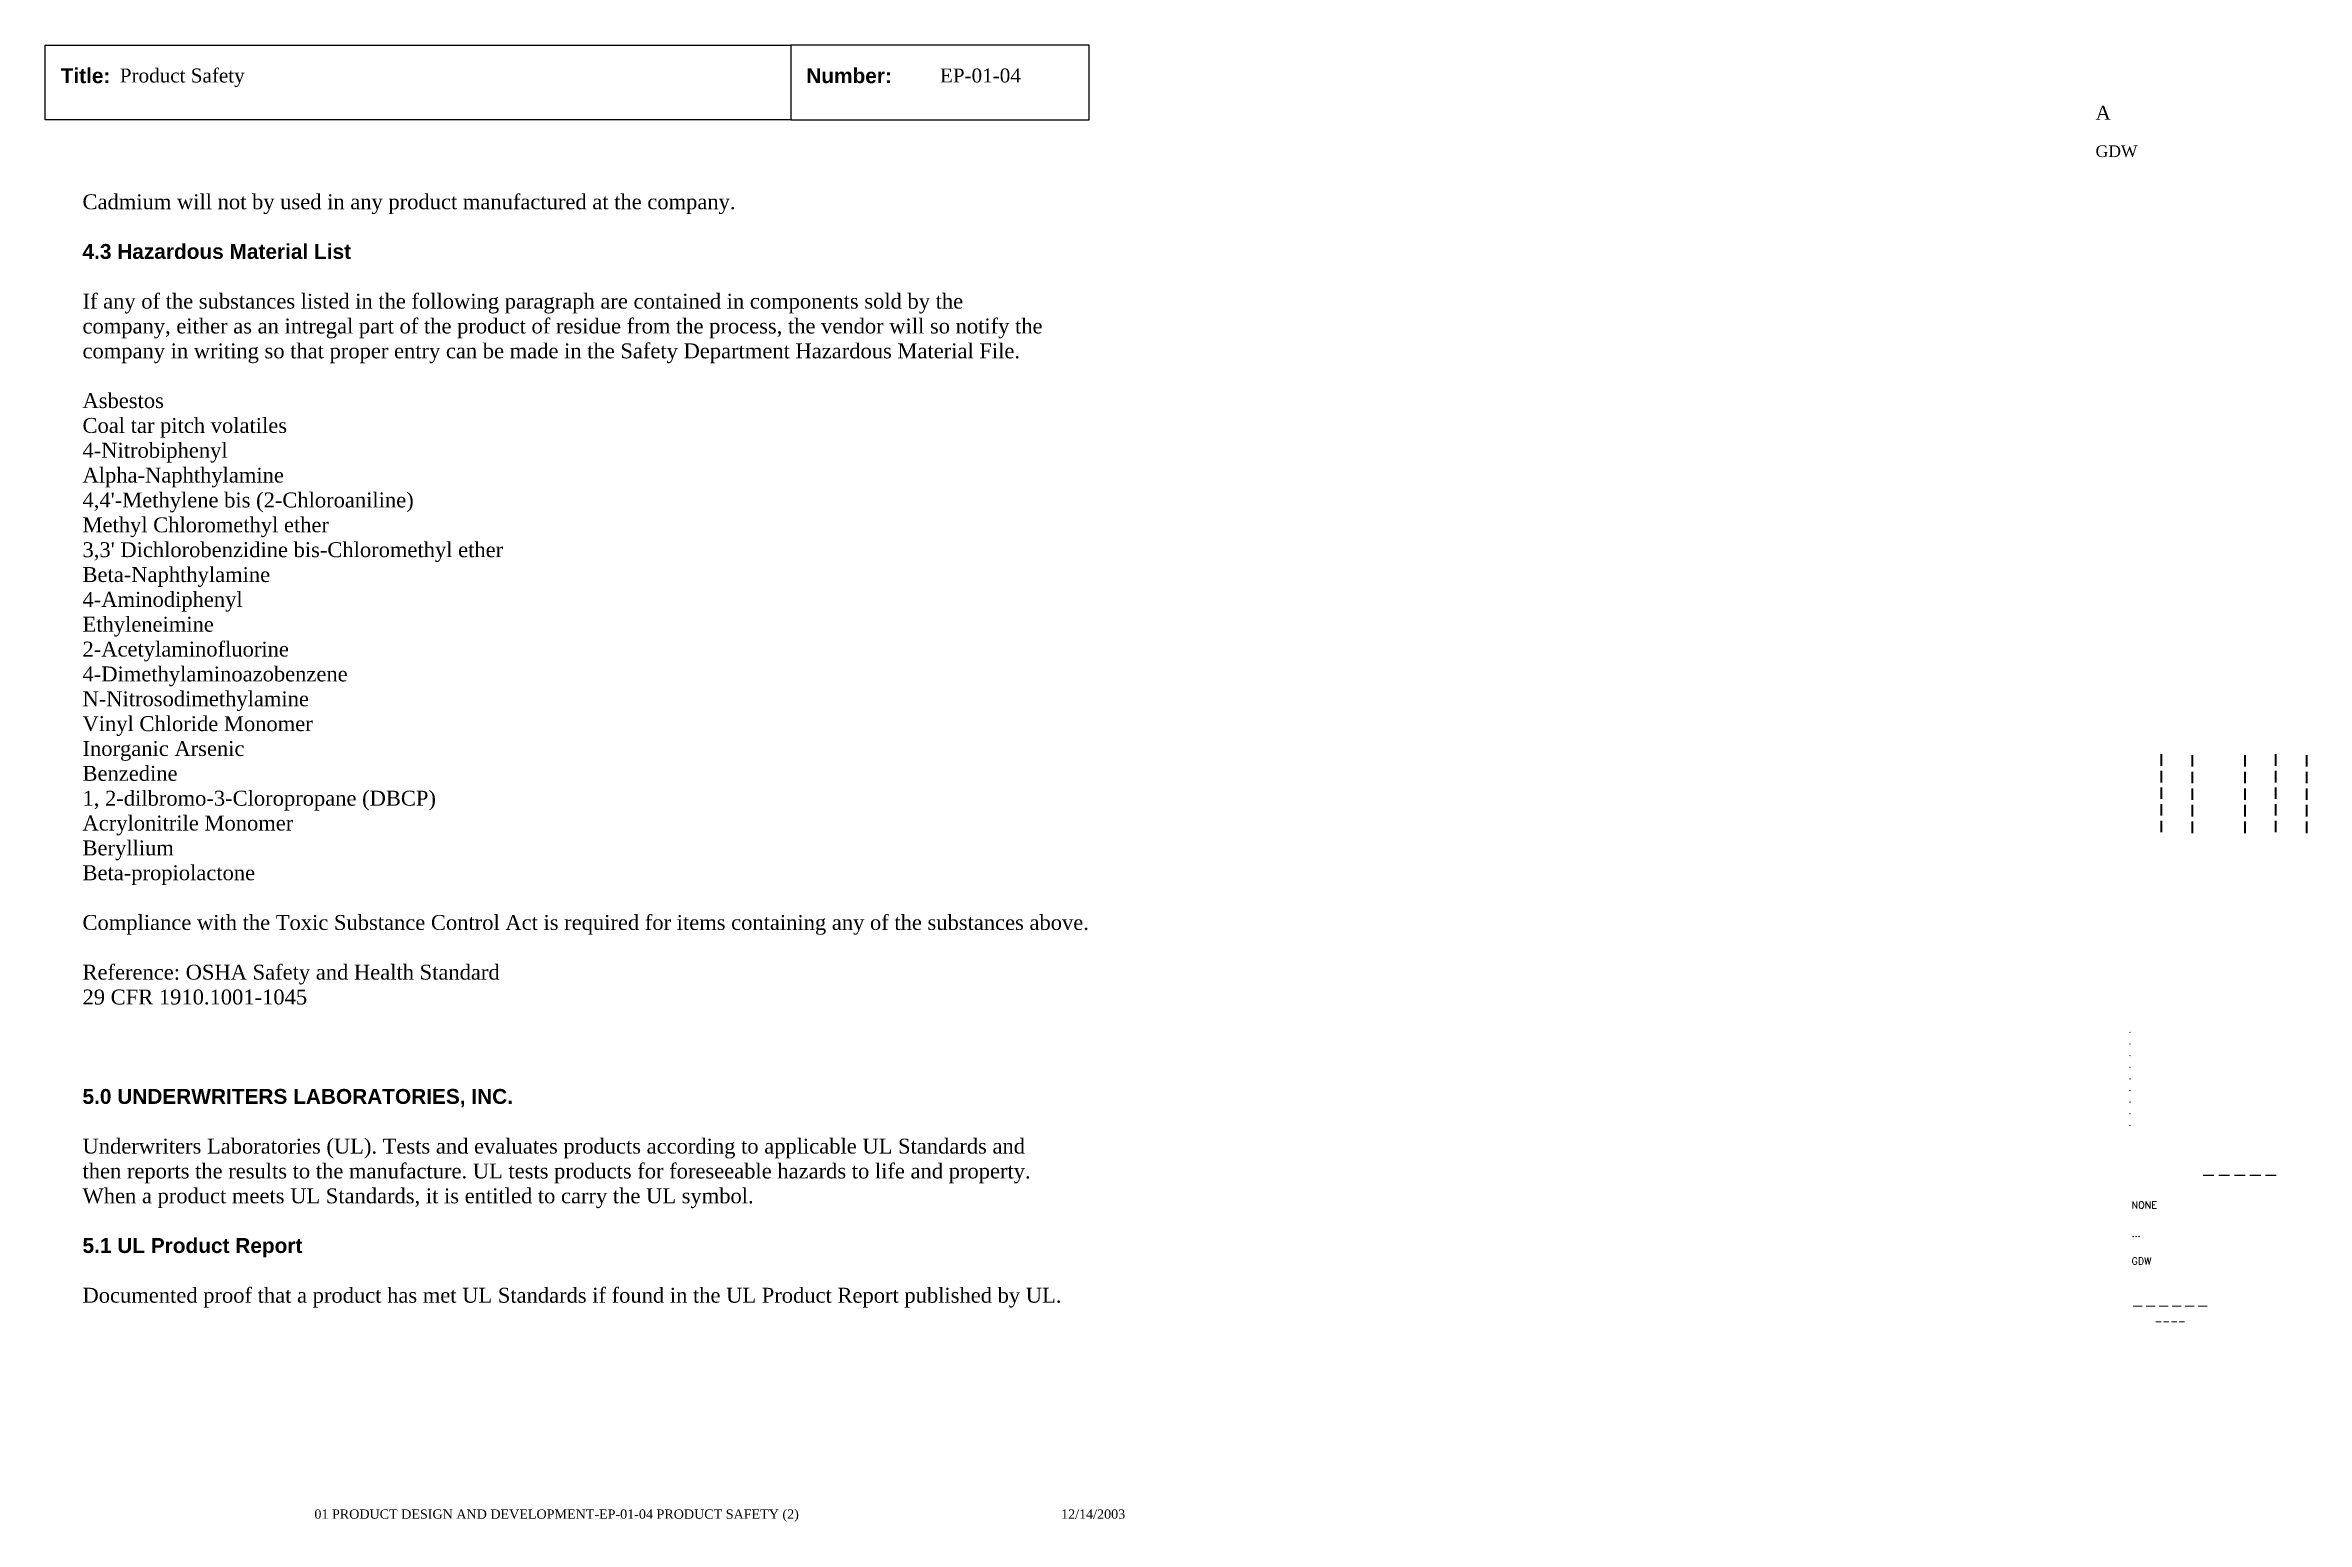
# Paper-space layout 'EP-01-04 Product Safety (2)' of a CAD drawing. Header units: inches. Extents: x 1 to 31.3, y 0.2 to 20.
import ezdxf
from ezdxf.enums import TextEntityAlignment as Align

# ---------------------------------------------------------------- set-up
doc = ezdxf.new("R2010")
doc.units = ezdxf.units.IN
doc.header["$MEASUREMENT"] = 0
doc.layers.add('TitleBlock_Attributes', color=40, linetype='Continuous', plot=False)
doc.layers.add('TitleBlock_Atts_Print', color=1, linetype='Continuous')
doc.styles.get("Standard").update_dxf_attribs({"font": 'simplex.shx'})
doc.styles.add('style1', font='TIMES.TTF')
doc.styles.add('styleAtt', font='TIMES.TTF')
doc.styles.add('TBBIGTEXT', font='complex.shx')

# ---------------------------------------------------------------- blocks, each defined once
blk = doc.blocks.new('Test1')
at = {"layer": 'TitleBlock_Attributes', "style": 'TBBIGTEXT', "width": 0.8}
for tag, p, height in [('SideLine1', (29.492, 9.408), 0.25), ('SideLine2', (29.906, 9.396), 0.25), ('SideLine3', (30.612, 9.396), 0.25), ('SideLine4', (31.026, 9.408), 0.25), ('SideLine5', (31.44, 9.396), 0.25), ('File-Layout', (28.803, 3.641), 0.125)]:
    blk.add_attdef(tag, p, '', height=height, rotation=90, dxfattribs=at)
at = {"layer": 'TitleBlock_Attributes'}
for tag, p, height in [('REV1', (28.947, 6.754), 0.0625), ('REV2', (28.947, 6.598), 0.0625), ('REV3', (28.947, 6.442), 0.0625), ('REV4', (28.947, 6.286), 0.0625), ('REV5', (28.947, 6.13), 0.0625), ('REV6', (28.947, 5.974), 0.0625), ('REV7', (28.947, 5.818), 0.0625), ('REV8', (28.947, 5.662), 0.0625), ('REV9', (28.947, 5.506), 0.0625), ('SCALE', (28.983, 4.394), 0.0938), ('INCHARGE', (28.983, 4.016), 0.0938), ('DRW', (28.983, 3.641), 0.0938)]:
    blk.add_attdef(tag, p, '', height=height, dxfattribs=at)
at = {"layer": 'TitleBlock_Attributes', "style": 'TBBIGTEXT'}
for tag, height, p in [('PROJNUM', 0.188, (30.434, 4.761)), ('DWG_NUM', 0.156, (31.168, 4.127)), ('CUSTOMER', 0.156, (29.501, 3.017)), ('LOCATION', 0.0938, (29.501, 2.835)), ('DESC_1', 0.188, (29.501, 2.412)), ('DESC_2', 0.188, (29.501, 2.1)), ('DESC_3', 0.188, (29.501, 1.787))]:
    blk.add_attdef(tag, text='', height=height, dxfattribs=at).set_placement(p, align=Align.CENTER)
at = {"layer": 'TitleBlock_Attributes'}
blk.add_attdef('DRW_DATE', text='', height=0.0938, dxfattribs=at).set_placement((31.149, 3.648), align=Align.CENTER)

psp = doc.layouts.new('EP-01-04 Product Safety (2)')

# ---------------------------------------------------------------- linework, layer by layer
for points in [[(1, 20), (11, 20), (11, 19), (1, 19)], [(11, 19), (15, 19), (15, 20), (11, 20)]]:
    psp.add_lwpolyline(points, close=True)

# ---------------------------------------------------------------- block references
ref = psp.add_blockref('Test1', (0, 0))
ref.add_attrib('CUSTOMER', '------', dxfattribs={"layer": 'TitleBlock_Attributes', "height": 0.1562, "style": 'TBBIGTEXT'}).set_placement((29.501, 3.017), align=Align.CENTER)
ref.add_attrib('LOCATION', '----', dxfattribs={"layer": 'TitleBlock_Attributes', "height": 0.0938, "style": 'TBBIGTEXT'}).set_placement((29.501, 2.835), align=Align.CENTER)
ref.add_attrib('DESC_1', 'Product Safety', (2, 19.5), dxfattribs={"layer": 'TitleBlock_Atts_Print', "height": 0.1875, "style": 'styleAtt'})
ref.add_attrib('DESC_2', 'EP-01-04', (13, 19.5), dxfattribs={"layer": 'TitleBlock_Atts_Print', "height": 0.1875, "style": 'styleAtt'})
ref.add_attrib('DESC_3', 'A', (28.5, 19), dxfattribs={"layer": 'TitleBlock_Attributes', "height": 0.188, "style": 'styleAtt'})
ref.add_attrib('PROJNUM', '-----', dxfattribs={"layer": 'TitleBlock_Attributes', "height": 0.1875, "style": 'TBBIGTEXT'}).set_placement((30.434, 4.761), align=Align.CENTER)
ref.add_attrib('DWG_NUM', 'GDW', (28.5, 18.5), dxfattribs={"layer": 'TitleBlock_Attributes', "height": 0.1562, "style": 'styleAtt'})
ref.add_attrib('DRW_DATE', '12/14/2003', dxfattribs={"layer": 'TitleBlock_Atts_Print', "height": 0.125, "style": 'styleAtt'}).set_placement((15.055, 0.232), align=Align.CENTER)
ref.add_attrib('DRW', 'GDW', (28.983, 3.641), dxfattribs={"layer": 'TitleBlock_Attributes', "height": 0.0938})
ref.add_attrib('INCHARGE', '...', (28.983, 4.016), dxfattribs={"layer": 'TitleBlock_Attributes', "height": 0.0938})
ref.add_attrib('SCALE', 'NONE', (28.983, 4.394), dxfattribs={"layer": 'TitleBlock_Attributes', "height": 0.0938})
ref.add_attrib('REV1', '.', (28.947, 6.754), dxfattribs={"layer": 'TitleBlock_Attributes', "height": 0.0625})
ref.add_attrib('REV2', '.', (28.947, 6.598), dxfattribs={"layer": 'TitleBlock_Attributes', "height": 0.0625})
ref.add_attrib('REV3', '.', (28.947, 6.442), dxfattribs={"layer": 'TitleBlock_Attributes', "height": 0.0625})
ref.add_attrib('REV4', '.', (28.947, 6.286), dxfattribs={"layer": 'TitleBlock_Attributes', "height": 0.0625})
ref.add_attrib('REV5', '.', (28.947, 6.13), dxfattribs={"layer": 'TitleBlock_Attributes', "height": 0.0625})
ref.add_attrib('REV6', '.', (28.947, 5.974), dxfattribs={"layer": 'TitleBlock_Attributes', "height": 0.0625})
ref.add_attrib('REV7', '.', (28.947, 5.818), dxfattribs={"layer": 'TitleBlock_Attributes', "height": 0.0625})
ref.add_attrib('REV8', '.', (28.947, 5.662), dxfattribs={"layer": 'TitleBlock_Attributes', "height": 0.0625})
ref.add_attrib('REV9', '.', (28.947, 5.506), dxfattribs={"layer": 'TitleBlock_Attributes', "height": 0.0625})
ref.add_attrib('SideLine1', '-----', (29.492, 9.408), dxfattribs={"layer": 'TitleBlock_Attributes', "height": 0.25, "rotation": 90, "style": 'TBBIGTEXT', "width": 0.8})
ref.add_attrib('SideLine2', '-----', (29.906, 9.396), dxfattribs={"layer": 'TitleBlock_Attributes', "height": 0.25, "rotation": 90, "style": 'TBBIGTEXT', "width": 0.8})
ref.add_attrib('SideLine3', '-----', (30.612, 9.396), dxfattribs={"layer": 'TitleBlock_Attributes', "height": 0.25, "rotation": 90, "style": 'TBBIGTEXT', "width": 0.8})
ref.add_attrib('SideLine4', '-----', (31.026, 9.408), dxfattribs={"layer": 'TitleBlock_Attributes', "height": 0.25, "rotation": 90, "style": 'TBBIGTEXT', "width": 0.8})
ref.add_attrib('SideLine5', '-----', (31.44, 9.396), dxfattribs={"layer": 'TitleBlock_Attributes', "height": 0.25, "rotation": 90, "style": 'TBBIGTEXT', "width": 0.8})
ref.add_attrib('File-Layout', '01 PRODUCT DESIGN AND DEVELOPMENT-EP-01-04 PRODUCT SAFETY (2)', dxfattribs={"layer": 'TitleBlock_Atts_Print', "height": 0.125, "style": 'styleAtt'}).set_placement((7.859, 0.232), align=Align.CENTER)

# ---------------------------------------------------------------- texts
at = {"color": 5, "char_height": 0.2, "width": 2, "attachment_point": 1, "line_spacing_factor": 1.5, "style": 'style1'}
for s, insert in [('{\\fArial|b1|i0|c0|p34;Title:}', (1.207, 19.691)), ('{\\fArial|b1|i0|c0|p34;Number:}', (11.207, 19.691))]:
    psp.add_mtext(s, dxfattribs=dict(at, insert=insert))
at = {"color": 5, "insert": (1.5, 18), "char_height": 0.2, "width": 13, "attachment_point": 1, "style": 'style1'}
psp.add_mtext("Cadmium will not by used in any product manufactured at the company.\\P\\P{\\fArial|b1|i0|c0|p34;4.3 Hazardous Material List\\P\\P}If any of the substances listed in the following paragraph are contained in components sold by the company, either as an intregal part of the product of residue from the process, the vendor will so notify the company in writing so that proper entry can be made in the Safety Department Hazardous Material File.\\P\\PAsbestos\\PCoal tar pitch volatiles\\P4-Nitrobiphenyl\\PAlpha-Naphthylamine\\P4,4'-Methylene bis (2-Chloroaniline)\\PMethyl Chloromethyl ether\\P3,3' Dichlorobenzidine bis-Chloromethyl ether\\PBeta-Naphthylamine\\P4-Aminodiphenyl\\PEthyleneimine\\P2-Acetylaminofluorine\\P4-Dimethylaminoazobenzene\\PN-Nitrosodimethylamine\\PVinyl Chloride Monomer\\PInorganic Arsenic\\PBenzedine\\P1, 2-dilbromo-3-Cloropropane (DBCP)\\PAcrylonitrile Monomer\\PBeryllium\\PBeta-propiolactone\\P\\PCompliance with the Toxic Substance Control Act is required for items containing any of the substances above.\\P\\PReference: OSHA Safety and Health Standard\\P29 CFR 1910.1001-1045\\P\\P\\P\\P{\\fArial|b1|i0|c0|p34;5.0 UNDERWRITERS LABORATORIES, INC.\\P\\P}Underwriters Laboratories (UL). Tests and evaluates products according to applicable UL Standards and then reports the results to the manufacture. UL tests products for foreseeable hazards to life and property. When a product meets UL Standards, it is entitled to carry the UL symbol.\\P\\P{\\fArial|b1|i0|c0|p34;5.1 UL Product Report\\P\\P}Documented proof that a product has met UL Standards if found in the UL Product Report published by UL.", dxfattribs=at)

doc.saveas('drawing.dxf')
